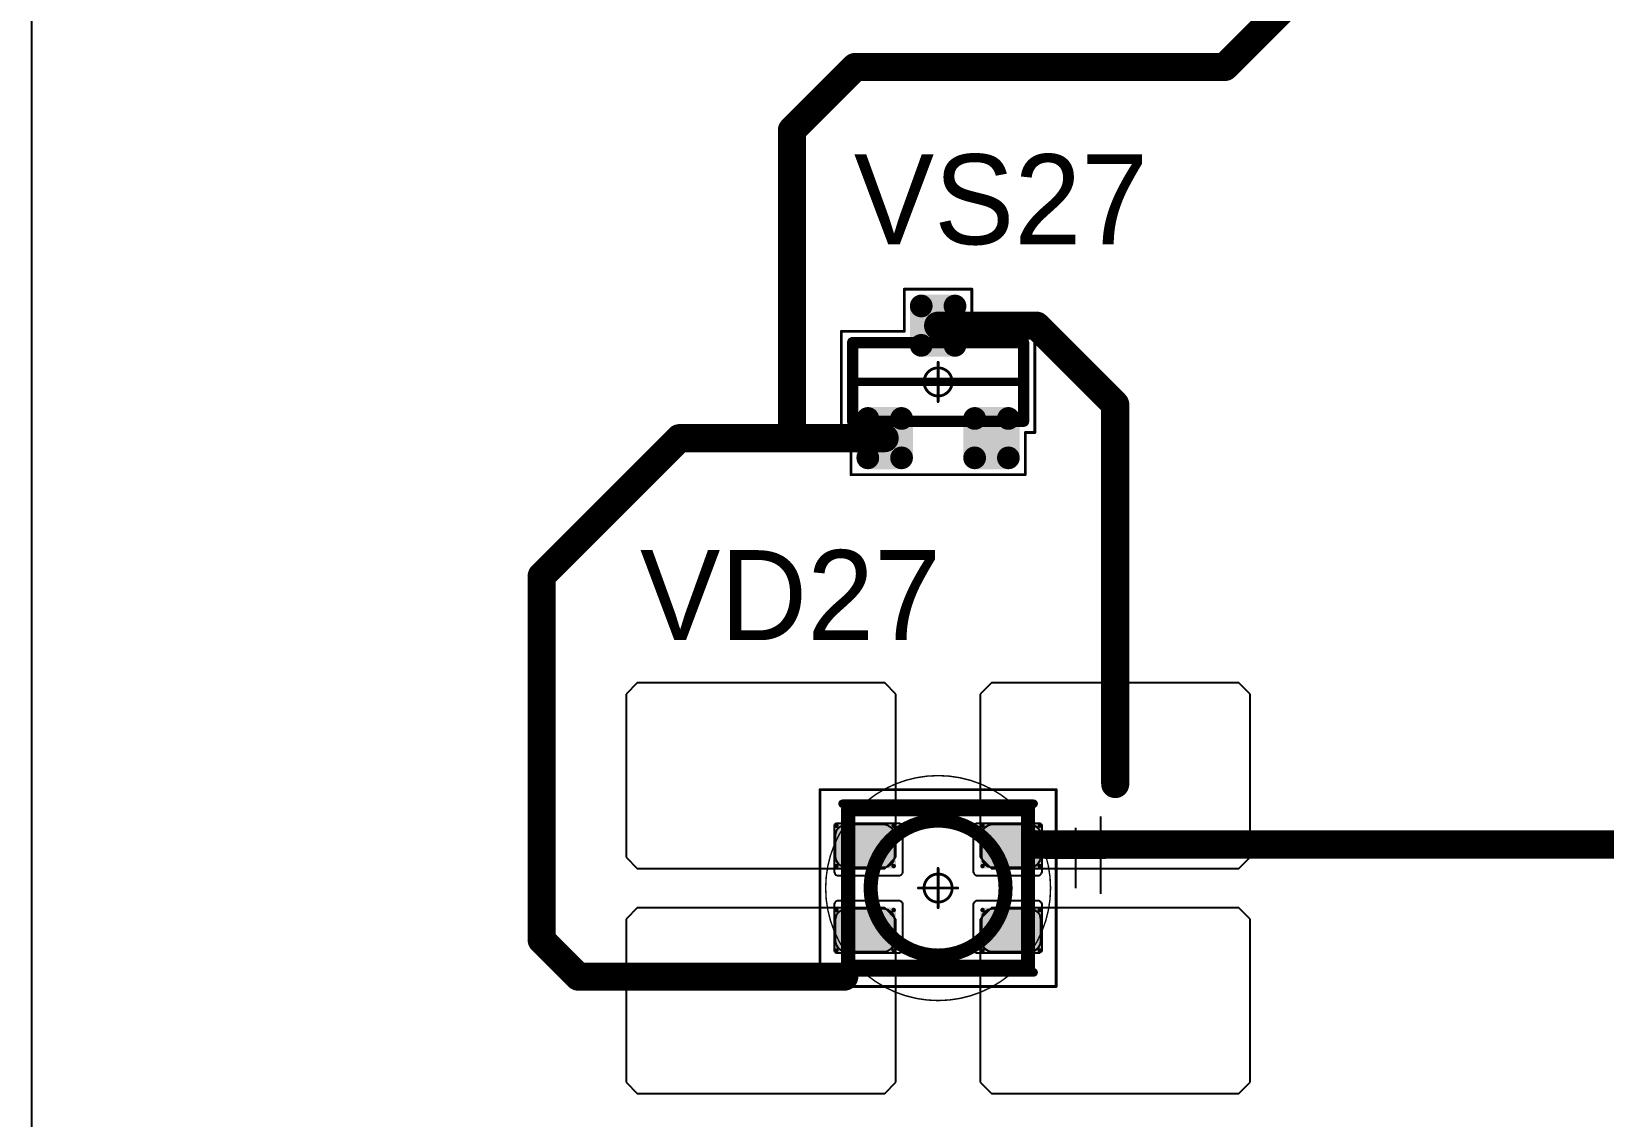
# Model space of a CAD drawing. Header units: millimetres. Extents: x 0 to 400, y 0 to 514.
# Drawn here: x 83.87 to 111.84, y 368.44 to 387.73 of the extents above; entities that cross this region are included whole.
import ezdxf

# ---------------------------------------------------------------- set-up
doc = ezdxf.new("R2010")
doc.units = ezdxf.units.MM
for name, color, linetype in [('Mechanical13', 56, 'Continuous'), ('Mechanical15', 56, 'Continuous'), ('Mechanical2', 216, 'Continuous'), ('TopLayer', 1, 'Continuous'), ('TopOverlay', 2, 'Continuous'), ('TopPaste', 8, 'Continuous'), ('TopSolder', 216, 'Continuous')]:
    doc.layers.add(name, color=color, linetype=linetype)

# ---------------------------------------------------------------- blocks, each defined once
blk = doc.blocks.new('SOT23_155')
at = {"layer": 'Mechanical13', "const_width": 0.2}
for points in [[(-0.7, 1.52), (0.7, 1.52)], [(-0.7, 1.52), (-0.7, -1.52)], [(0.7, 1.52), (0.7, -1.52)], [(-0.7, -1.52), (0.7, -1.52)]]:
    blk.add_lwpolyline(points, dxfattribs=at)
at = {"layer": 'Mechanical13', "const_width": 0.1}
for points in [[(-0.75, 1.52, 1), (-0.65, 1.52, 1)], [(-0.75, 1.52, 1), (-0.65, 1.52, 1)], [(0.65, 1.52, 1), (0.75, 1.52, 1)], [(0.65, 1.52, 1), (0.75, 1.52, 1)], [(-0.75, -1.52, 1), (-0.65, -1.52, 1)], [(-0.75, -1.52, 1), (-0.65, -1.52, 1)], [(0.65, -1.52, 1), (0.75, -1.52, 1)], [(0.65, -1.52, 1), (0.75, -1.52, 1)]]:
    blk.add_lwpolyline(points, format="xyb", close=True, dxfattribs=at)
at = {"layer": 'Mechanical15', "const_width": 0.05}
for points in [[(-0.9, 1.72), (-0.9, 1.55)], [(-0.9, 1.72), (0.9, 1.72)], [(0.9, 1.72), (0.9, 0.6)], [(-1.65, 1.55), (-1.65, -1.55)], [(-1.65, 1.55), (-0.9, 1.55)], [(0.9, 0.6), (1.65, 0.6)], [(1.65, 0.6), (1.65, -0.6)], [(0, 0.35), (0, -0.35)], [(-0.35, 0), (0.35, 0)], [(0.9, -0.6), (1.65, -0.6)], [(0.9, -0.6), (0.9, -1.72)], [(-1.65, -1.55), (-0.9, -1.55)], [(-0.9, -1.55), (-0.9, -1.72)], [(-0.9, -1.72), (0.9, -1.72)]]:
    blk.add_lwpolyline(points, dxfattribs=at)
at = {"layer": 'Mechanical15'}
for points, const_width in [([(-0.913, 1.72, 1), (-0.888, 1.72, 1)], 0.025), ([(-0.913, 1.72, 1), (-0.888, 1.72, 1)], 0.025), ([(0.888, 1.72, 1), (0.913, 1.72, 1)], 0.025), ([(0.888, 1.72, 1), (0.913, 1.72, 1)], 0.025), ([(-1.662, 1.55, 1), (-1.637, 1.55, 1)], 0.025), ([(-1.662, 1.55, 1), (-1.637, 1.55, 1)], 0.025), ([(-0.913, 1.55, 1), (-0.888, 1.55, 1)], 0.025), ([(-0.913, 1.55, 1), (-0.888, 1.55, 1)], 0.025), ([(0.888, 0.6, 1), (0.913, 0.6, 1)], 0.025), ([(0.888, 0.6, 1), (0.913, 0.6, 1)], 0.025), ([(1.637, 0.6, 1), (1.662, 0.6, 1)], 0.025), ([(1.637, 0.6, 1), (1.662, 0.6, 1)], 0.025), ([(-0.012, 0.35, 1), (0.012, 0.35, 1)], 0.025), ([(-0.362, 0, 1), (-0.337, 0, 1)], 0.025), ([(0.25, 0, 1), (-0.25, 0, 1)], 0.05), ([(-0.262, 0, 1), (-0.238, 0, 1)], 0.025), ([(0.238, 0, 1), (0.262, 0, 1)], 0.025), ([(0.337, 0, 1), (0.362, 0, 1)], 0.025), ([(-0.012, -0.35, 1), (0.012, -0.35, 1)], 0.025), ([(0.888, -0.6, 1), (0.913, -0.6, 1)], 0.025), ([(0.888, -0.6, 1), (0.913, -0.6, 1)], 0.025), ([(1.637, -0.6, 1), (1.662, -0.6, 1)], 0.025), ([(1.637, -0.6, 1), (1.662, -0.6, 1)], 0.025), ([(-1.662, -1.55, 1), (-1.637, -1.55, 1)], 0.025), ([(-1.662, -1.55, 1), (-1.637, -1.55, 1)], 0.025), ([(-0.913, -1.55, 1), (-0.888, -1.55, 1)], 0.025), ([(-0.913, -1.55, 1), (-0.888, -1.55, 1)], 0.025), ([(-0.913, -1.72, 1), (-0.888, -1.72, 1)], 0.025), ([(-0.913, -1.72, 1), (-0.888, -1.72, 1)], 0.025), ([(0.888, -1.72, 1), (0.913, -1.72, 1)], 0.025), ([(0.888, -1.72, 1), (0.913, -1.72, 1)], 0.025)]:
    blk.add_lwpolyline(points, format="xyb", close=True, dxfattribs=dict(at, const_width=const_width))
at = {"layer": 'TopLayer', "const_width": 0.1}
for points in [[(-1.4, 1.25, 1), (-1.3, 1.25, 1)], [(-0.7, 1.25, 1), (-0.6, 1.25, 1)], [(-1.4, 0.65, 1), (-1.3, 0.65, 1)], [(-0.7, 0.65, 1), (-0.6, 0.65, 1)], [(0.6, 0.3, 1), (0.7, 0.3, 1)], [(1.3, 0.3, 1), (1.4, 0.3, 1)], [(0.6, -0.3, 1), (0.7, -0.3, 1)], [(1.3, -0.3, 1), (1.4, -0.3, 1)], [(-1.4, -0.65, 1), (-1.3, -0.65, 1)], [(-0.7, -0.65, 1), (-0.6, -0.65, 1)], [(-1.4, -1.25, 1), (-1.3, -1.25, 1)], [(-0.7, -1.25, 1), (-0.6, -1.25, 1)]]:
    blk.add_lwpolyline(points, format="xyb", close=True, dxfattribs=at)
at = {"layer": 'TopLayer'}
for points in [[(-1.45, 1.25), (-1.45, 0.65), (-0.55, 1.25), (-0.55, 0.65)], [(-1.35, 1.35), (-1.35, 0.55), (-0.65, 1.35), (-0.65, 0.55)], [(0.55, 0.3), (0.55, -0.3), (1.45, 0.3), (1.45, -0.3)], [(0.65, 0.4), (0.65, -0.4), (1.35, 0.4), (1.35, -0.4)], [(-1.35, -0.55), (-1.35, -1.35), (-0.65, -0.55), (-0.65, -1.35)], [(-1.45, -0.65), (-1.45, -1.25), (-0.55, -0.65), (-0.55, -1.25)]]:
    blk.add_solid(points, dxfattribs=at)
at = {"layer": 'TopOverlay', "const_width": 0.15}
blk.add_lwpolyline([(0, 1.5), (0, -1.5)], dxfattribs=at)
at = {"layer": 'TopOverlay', "const_width": 0.075}
for points in [[(-0.038, 1.5, 1), (0.038, 1.5, 1)], [(-0.038, -1.5, 1), (0.038, -1.5, 1)]]:
    blk.add_lwpolyline(points, format="xyb", close=True, dxfattribs=at)
at = {"layer": 'TopPaste', "const_width": 0.075}
for points in [[(-1.387, 1.25, 1), (-1.313, 1.25, 1)], [(-0.687, 1.25, 1), (-0.613, 1.25, 1)], [(-1.387, 0.65, 1), (-1.313, 0.65, 1)], [(-0.687, 0.65, 1), (-0.613, 0.65, 1)], [(0.613, 0.3, 1), (0.687, 0.3, 1)], [(1.313, 0.3, 1), (1.387, 0.3, 1)], [(0.613, -0.3, 1), (0.687, -0.3, 1)], [(1.313, -0.3, 1), (1.387, -0.3, 1)], [(-1.387, -0.65, 1), (-1.313, -0.65, 1)], [(-0.687, -0.65, 1), (-0.613, -0.65, 1)], [(-1.387, -1.25, 1), (-1.313, -1.25, 1)], [(-0.687, -1.25, 1), (-0.613, -1.25, 1)]]:
    blk.add_lwpolyline(points, format="xyb", close=True, dxfattribs=at)
at = {"layer": 'TopPaste'}
for points in [[(-1.425, 1.25), (-1.425, 0.65), (-0.575, 1.25), (-0.575, 0.65)], [(-1.35, 1.325), (-1.35, 0.575), (-0.65, 1.325), (-0.65, 0.575)], [(0.575, 0.3), (0.575, -0.3), (1.425, 0.3), (1.425, -0.3)], [(0.65, 0.375), (0.65, -0.375), (1.35, 0.375), (1.35, -0.375)], [(-1.425, -0.65), (-1.425, -1.25), (-0.575, -0.65), (-0.575, -1.25)], [(-1.35, -0.575), (-1.35, -1.325), (-0.65, -0.575), (-0.65, -1.325)]]:
    blk.add_solid(points, dxfattribs=at)
at = {"layer": 'TopSolder', "const_width": 0.202}
for points in [[(-1.451, 1.25, 1), (-1.249, 1.25, 1)], [(-0.751, 1.25, 1), (-0.549, 1.25, 1)], [(-1.451, 0.65, 1), (-1.249, 0.65, 1)], [(-0.751, 0.65, 1), (-0.549, 0.65, 1)], [(0.549, 0.3, 1), (0.751, 0.3, 1)], [(1.249, 0.3, 1), (1.451, 0.3, 1)], [(0.549, -0.3, 1), (0.751, -0.3, 1)], [(1.249, -0.3, 1), (1.451, -0.3, 1)], [(-1.451, -0.65, 1), (-1.249, -0.65, 1)], [(-0.751, -0.65, 1), (-0.549, -0.65, 1)], [(-1.451, -1.25, 1), (-1.249, -1.25, 1)], [(-0.751, -1.25, 1), (-0.549, -1.25, 1)]]:
    blk.add_lwpolyline(points, format="xyb", close=True, dxfattribs=at)
at = {"layer": 'TopSolder'}
for points in [[(-1.35, 1.452), (-1.35, 0.448), (-0.65, 1.452), (-0.65, 0.448)], [(-1.552, 1.25), (-1.552, 0.65), (-0.448, 1.25), (-0.448, 0.65)], [(0.448, 0.3), (0.448, -0.3), (1.552, 0.3), (1.552, -0.3)], [(0.65, 0.502), (0.65, -0.502), (1.35, 0.502), (1.35, -0.502)], [(-1.35, -0.448), (-1.35, -1.452), (-0.65, -0.448), (-0.65, -1.452)], [(-1.552, -0.65), (-1.552, -1.25), (-0.448, -0.65), (-0.448, -1.25)]]:
    blk.add_solid(points, dxfattribs=at)
blk = doc.blocks.new('E65F_328')
at = {"layer": 'Mechanical13'}
for p, q in [((2.441, 1.071), (2.441, 0)), ((1.905, 0.536), (2.976, 0.536))]:
    blk.add_line(p, q, dxfattribs=at)
at = {"layer": 'Mechanical13', "const_width": 0.25}
for points in [[(-1.6, -1.4), (-1.6, 1.4)], [(-1.6, 1.4), (1.6, 1.4)], [(1.6, -1.4), (1.6, 1.4)], [(-1.6, -1.4), (1.6, -1.4)]]:
    blk.add_lwpolyline(points, dxfattribs=at)
at = {"layer": 'Mechanical13'}
for points, const_width in [([(-1.663, 1.4, 1), (-1.538, 1.4, 1)], 0.125), ([(-1.663, 1.4, 1), (-1.538, 1.4, 1)], 0.125), ([(1.537, 1.4, 1), (1.662, 1.4, 1)], 0.125), ([(1.537, 1.4, 1), (1.662, 1.4, 1)], 0.125), ([(1.2, 0, 1), (-1.2, 0, 1)], 0.25), ([(-1.263, 0, 1), (-1.138, 0, 1)], 0.125), ([(1.137, 0, 1), (1.262, 0, 1)], 0.125), ([(-1.663, -1.4, 1), (-1.538, -1.4, 1)], 0.125), ([(-1.663, -1.4, 1), (-1.538, -1.4, 1)], 0.125), ([(1.537, -1.4, 1), (1.662, -1.4, 1)], 0.125), ([(1.537, -1.4, 1), (1.662, -1.4, 1)], 0.125)]:
    blk.add_lwpolyline(points, format="xyb", close=True, dxfattribs=dict(at, const_width=const_width))
at = {"layer": 'Mechanical15', "const_width": 0.05}
for points in [[(-2.1, 1.75), (2.1, 1.75)], [(-2.1, -1.75), (-2.1, 1.75)], [(2.1, -1.75), (2.1, 1.75)], [(0, -0.35), (0, 0.35)], [(0, -0.35), (0, 0.35)], [(-0.35, 0), (0.35, 0)], [(-0.35, 0), (0.35, 0)], [(-2.1, -1.75), (2.1, -1.75)]]:
    blk.add_lwpolyline(points, dxfattribs=at)
at = {"layer": 'Mechanical15'}
for points, const_width in [([(-2.113, 1.75, 1), (-2.088, 1.75, 1)], 0.025), ([(-2.113, 1.75, 1), (-2.088, 1.75, 1)], 0.025), ([(2.087, 1.75, 1), (2.112, 1.75, 1)], 0.025), ([(2.087, 1.75, 1), (2.112, 1.75, 1)], 0.025), ([(-0.013, 0.35, 1), (0.012, 0.35, 1)], 0.025), ([(-0.013, 0.35, 1), (0.012, 0.35, 1)], 0.025), ([(-0.363, 0, 1), (-0.338, 0, 1)], 0.025), ([(-0.363, 0, 1), (-0.338, 0, 1)], 0.025), ([(0.25, 0, 1), (-0.25, 0, 1)], 0.05), ([(0.25, 0, 1), (-0.25, 0, 1)], 0.05), ([(-0.263, 0, 1), (-0.238, 0, 1)], 0.025), ([(-0.263, 0, 1), (-0.238, 0, 1)], 0.025), ([(0.237, 0, 1), (0.262, 0, 1)], 0.025), ([(0.237, 0, 1), (0.262, 0, 1)], 0.025), ([(0.337, 0, 1), (0.362, 0, 1)], 0.025), ([(0.337, 0, 1), (0.362, 0, 1)], 0.025), ([(-0.013, -0.35, 1), (0.012, -0.35, 1)], 0.025), ([(-0.013, -0.35, 1), (0.012, -0.35, 1)], 0.025), ([(-2.113, -1.75, 1), (-2.088, -1.75, 1)], 0.025), ([(-2.113, -1.75, 1), (-2.088, -1.75, 1)], 0.025), ([(2.087, -1.75, 1), (2.112, -1.75, 1)], 0.025), ([(2.087, -1.75, 1), (2.112, -1.75, 1)], 0.025)]:
    blk.add_lwpolyline(points, format="xyb", close=True, dxfattribs=dict(at, const_width=const_width))
at = {"layer": 'TopLayer'}
for p, q in [((-5.35, 3.65), (-5.55, 3.45)), ((-0.95, 3.65), (-5.35, 3.65)), ((-5.35, 3.65), (-5.35, 3.65)), ((-0.75, 3.45), (-0.95, 3.65)), ((0.95, 3.65), (0.75, 3.45)), ((5.35, 3.65), (0.95, 3.65)), ((0.95, 3.65), (0.95, 3.65)), ((5.55, 3.45), (5.35, 3.65)), ((-5.55, 3.45), (-5.55, 3.45)), ((-5.55, 3.45), (-5.55, 0.55)), ((-0.75, 0.55), (-0.75, 3.45)), ((0.75, 3.45), (0.75, 3.45)), ((0.75, 3.45), (0.75, 0.55)), ((5.55, 0.55), (5.55, 3.45)), ((-5.55, 0.55), (-5.35, 0.35)), ((-5.35, 0.35), (-0.95, 0.35)), ((-0.95, 0.35), (-0.75, 0.55)), ((0.75, 0.55), (0.95, 0.35)), ((0.95, 0.35), (5.35, 0.35)), ((5.35, 0.35), (5.55, 0.55)), ((-5.35, -0.35), (-5.55, -0.55)), ((-5.55, -0.55), (-5.55, -0.55)), ((-5.55, -0.55), (-5.55, -3.45)), ((-0.95, -0.35), (-5.35, -0.35)), ((-5.35, -0.35), (-5.35, -0.35)), ((-0.75, -0.55), (-0.95, -0.35)), ((-0.75, -3.45), (-0.75, -0.55)), ((0.95, -0.35), (0.75, -0.55)), ((0.75, -0.55), (0.75, -0.55)), ((0.75, -0.55), (0.75, -3.45)), ((5.35, -0.35), (0.95, -0.35)), ((0.95, -0.35), (0.95, -0.35)), ((5.55, -0.55), (5.35, -0.35)), ((5.55, -3.45), (5.55, -0.55)), ((-5.55, -3.45), (-5.35, -3.65)), ((-0.95, -3.65), (-0.75, -3.45)), ((0.75, -3.45), (0.95, -3.65)), ((5.35, -3.65), (5.55, -3.45)), ((-5.35, -3.65), (-0.95, -3.65)), ((0.95, -3.65), (5.35, -3.65))]:
    blk.add_line(p, q, dxfattribs=at)
at = {"layer": 'TopLayer', "const_width": 0.04}
for points in [[(-1.83, 1.11, 1), (-1.79, 1.11, 1)], [(-0.81, 1.11, 1), (-0.77, 1.11, 1)], [(0.77, 1.11, 1), (0.81, 1.11, 1)], [(1.79, 1.11, 1), (1.83, 1.11, 1)], [(-1.83, 0.39, 1), (-1.79, 0.39, 1)], [(-0.81, 0.39, 1), (-0.77, 0.39, 1)], [(0.77, 0.39, 1), (0.81, 0.39, 1)], [(1.79, 0.39, 1), (1.83, 0.39, 1)], [(-1.83, -0.39, 1), (-1.79, -0.39, 1)], [(-0.81, -0.39, 1), (-0.77, -0.39, 1)], [(0.77, -0.39, 1), (0.81, -0.39, 1)], [(1.79, -0.39, 1), (1.83, -0.39, 1)], [(-1.83, -1.11, 1), (-1.79, -1.11, 1)], [(-0.81, -1.11, 1), (-0.77, -1.11, 1)], [(0.77, -1.11, 1), (0.81, -1.11, 1)], [(1.79, -1.11, 1), (1.83, -1.11, 1)]]:
    blk.add_lwpolyline(points, format="xyb", close=True, dxfattribs=at)
at = {"layer": 'TopLayer'}
for points in [[(-1.81, 1.15), (-1.81, 0.35), (-0.79, 1.15), (-0.79, 0.35)], [(0.79, 1.15), (0.79, 0.35), (1.81, 1.15), (1.81, 0.35)], [(-1.85, 1.11), (-1.85, 0.39), (-0.75, 1.11), (-0.75, 0.39)], [(0.75, 1.11), (0.75, 0.39), (1.85, 1.11), (1.85, 0.39)], [(-1.85, -0.39), (-1.85, -1.11), (-0.75, -0.39), (-0.75, -1.11)], [(-1.81, -0.35), (-1.81, -1.15), (-0.79, -0.35), (-0.79, -1.15)], [(0.75, -0.39), (0.75, -1.11), (1.85, -0.39), (1.85, -1.11)], [(0.79, -0.35), (0.79, -1.15), (1.81, -0.35), (1.81, -1.15)]]:
    blk.add_solid(points, dxfattribs=at)
at = {"layer": 'TopOverlay'}
for p, q in [((2.886, 1.271), (2.886, -0.1)), ((2.2, 0.586), (3.571, 0.586))]:
    blk.add_line(p, q, dxfattribs=at)
at = {"layer": 'TopOverlay', "const_width": 0.15}
for points in [[(-1.7, 1.5), (1.7, 1.5)], [(-1.7, -1.5), (1.7, -1.5)]]:
    blk.add_lwpolyline(points, dxfattribs=at)
at = {"layer": 'TopOverlay', "const_width": 0.075}
for points in [[(-1.738, 1.5, 1), (-1.663, 1.5, 1)], [(1.662, 1.5, 1), (1.737, 1.5, 1)], [(-1.738, -1.5, 1), (-1.663, -1.5, 1)], [(1.662, -1.5, 1), (1.737, -1.5, 1)]]:
    blk.add_lwpolyline(points, format="xyb", close=True, dxfattribs=at)
at = {"layer": 'TopPaste'}
for p, q in [((-1.638, 1.129), (-1.711, 1.114)), ((-0.963, 1.129), (-1.638, 1.129)), ((-0.889, 1.114), (-0.963, 1.129)), ((0.962, 1.129), (0.889, 1.114)), ((1.637, 1.129), (0.962, 1.129)), ((1.711, 1.114), (1.637, 1.129)), ((-1.814, 1.011), (-1.829, 0.938)), ((-1.829, 0.938), (-1.829, 0.563)), ((-1.773, 1.073), (-1.814, 1.011)), ((-1.711, 1.114), (-1.773, 1.073)), ((-0.827, 1.073), (-0.889, 1.114)), ((-0.786, 1.011), (-0.827, 1.073)), ((-0.771, 0.938), (-0.786, 1.011)), ((-0.771, 0.563), (-0.771, 0.938)), ((0.786, 1.011), (0.771, 0.938)), ((0.771, 0.938), (0.771, 0.563)), ((0.827, 1.073), (0.786, 1.011)), ((0.889, 1.114), (0.827, 1.073)), ((1.773, 1.073), (1.711, 1.114)), ((1.814, 1.011), (1.773, 1.073)), ((1.829, 0.938), (1.814, 1.011)), ((1.829, 0.563), (1.829, 0.938)), ((-1.829, 0.563), (-1.814, 0.489)), ((-0.786, 0.489), (-0.771, 0.563)), ((0.771, 0.563), (0.786, 0.489)), ((1.814, 0.489), (1.829, 0.563)), ((-1.814, 0.489), (-1.773, 0.427)), ((-1.773, 0.427), (-1.711, 0.386)), ((-1.711, 0.386), (-1.638, 0.371)), ((-1.638, 0.371), (-0.963, 0.371)), ((-0.963, 0.371), (-0.889, 0.386)), ((-0.889, 0.386), (-0.827, 0.427)), ((-0.827, 0.427), (-0.786, 0.489)), ((0.786, 0.489), (0.827, 0.427)), ((0.827, 0.427), (0.889, 0.386)), ((0.889, 0.386), (0.962, 0.371)), ((0.962, 0.371), (1.637, 0.371)), ((1.637, 0.371), (1.711, 0.386)), ((1.711, 0.386), (1.773, 0.427)), ((1.773, 0.427), (1.814, 0.489)), ((-1.814, -0.489), (-1.829, -0.563)), ((-1.773, -0.427), (-1.814, -0.489)), ((-1.711, -0.386), (-1.773, -0.427)), ((-1.638, -0.371), (-1.711, -0.386)), ((-0.963, -0.371), (-1.638, -0.371)), ((-0.889, -0.386), (-0.963, -0.371)), ((-0.827, -0.427), (-0.889, -0.386)), ((-0.786, -0.489), (-0.827, -0.427)), ((-0.771, -0.563), (-0.786, -0.489)), ((0.786, -0.489), (0.771, -0.563)), ((0.827, -0.427), (0.786, -0.489)), ((0.889, -0.386), (0.827, -0.427)), ((0.962, -0.371), (0.889, -0.386)), ((1.637, -0.371), (0.962, -0.371)), ((1.711, -0.386), (1.637, -0.371)), ((1.773, -0.427), (1.711, -0.386)), ((1.814, -0.489), (1.773, -0.427)), ((1.829, -0.563), (1.814, -0.489)), ((-1.829, -0.563), (-1.829, -0.938)), ((-0.771, -0.938), (-0.771, -0.563)), ((0.771, -0.563), (0.771, -0.938)), ((1.829, -0.938), (1.829, -0.563)), ((-1.829, -0.938), (-1.814, -1.011)), ((-1.814, -1.011), (-1.773, -1.073)), ((-1.773, -1.073), (-1.711, -1.114)), ((-1.711, -1.114), (-1.638, -1.129)), ((-0.963, -1.129), (-0.889, -1.114)), ((-0.889, -1.114), (-0.827, -1.073)), ((-0.827, -1.073), (-0.786, -1.011)), ((-0.786, -1.011), (-0.771, -0.938)), ((0.771, -0.938), (0.786, -1.011)), ((0.786, -1.011), (0.827, -1.073)), ((0.827, -1.073), (0.889, -1.114)), ((0.889, -1.114), (0.962, -1.129)), ((1.637, -1.129), (1.711, -1.114)), ((1.711, -1.114), (1.773, -1.073)), ((1.773, -1.073), (1.814, -1.011)), ((1.814, -1.011), (1.829, -0.938)), ((-1.638, -1.129), (-0.963, -1.129)), ((0.962, -1.129), (1.637, -1.129))]:
    blk.add_line(p, q, dxfattribs=at)
at = {"layer": 'TopSolder'}
for p, q in [((-1.842, 1.129), (-1.85, 1.111)), ((-1.828, 1.143), (-1.842, 1.129)), ((-1.81, 1.151), (-1.828, 1.143)), ((-1.8, 1.151), (-1.81, 1.151)), ((-0.7, 1.151), (-1.8, 1.151)), ((-0.685, 1.151), (-0.7, 1.151)), ((-0.7, 1.151), (-0.7, 1.151)), ((-0.658, 1.139), (-0.685, 1.151)), ((-0.636, 1.118), (-0.658, 1.139)), ((0.657, 1.139), (0.636, 1.118)), ((0.685, 1.151), (0.657, 1.139)), ((0.7, 1.151), (0.685, 1.151)), ((1.8, 1.151), (0.7, 1.151)), ((1.81, 1.151), (1.8, 1.151)), ((1.8, 1.151), (1.8, 1.151)), ((1.828, 1.143), (1.81, 1.151)), ((1.842, 1.129), (1.828, 1.143)), ((1.85, 1.111), (1.842, 1.129)), ((-1.85, 1.111), (-1.85, 1.101)), ((-1.85, 1.101), (-1.85, 1.101)), ((-1.85, 1.101), (-1.85, 0.301)), ((-0.625, 1.09), (-0.636, 1.118)), ((-0.625, 1.076), (-0.625, 1.09)), ((-0.625, 0.301), (-0.625, 1.076)), ((0.636, 1.118), (0.625, 1.09)), ((0.625, 1.09), (0.625, 1.076)), ((0.625, 1.076), (0.625, 1.076)), ((0.625, 1.076), (0.625, 0.301)), ((1.85, 1.101), (1.85, 1.111)), ((1.85, 0.301), (1.85, 1.101)), ((-1.85, 0.301), (-1.85, 0.286)), ((-1.85, 0.286), (-1.839, 0.258)), ((-0.636, 0.258), (-0.625, 0.286)), ((-0.625, 0.286), (-0.625, 0.301)), ((-0.625, 0.301), (-0.625, 0.301)), ((0.625, 0.301), (0.625, 0.286)), ((0.625, 0.286), (0.636, 0.258)), ((1.839, 0.258), (1.85, 0.286)), ((1.85, 0.286), (1.85, 0.301)), ((1.85, 0.301), (1.85, 0.301)), ((-1.839, 0.258), (-1.818, 0.237)), ((-1.818, 0.237), (-1.79, 0.226)), ((-1.79, 0.226), (-1.775, 0.226)), ((-1.775, 0.226), (-1.775, 0.226)), ((-1.775, 0.226), (-0.7, 0.226)), ((-0.7, 0.226), (-0.685, 0.226)), ((-0.685, 0.226), (-0.658, 0.237)), ((-0.658, 0.237), (-0.636, 0.258)), ((0.636, 0.258), (0.657, 0.237)), ((0.657, 0.237), (0.685, 0.226)), ((0.685, 0.226), (0.7, 0.226)), ((0.7, 0.226), (0.7, 0.226)), ((0.7, 0.226), (1.775, 0.226)), ((1.775, 0.226), (1.79, 0.226)), ((1.79, 0.226), (1.817, 0.237)), ((1.817, 0.237), (1.839, 0.258)), ((-1.839, -0.257), (-1.85, -0.285)), ((-1.818, -0.236), (-1.839, -0.257)), ((-1.79, -0.224), (-1.818, -0.236)), ((-1.775, -0.224), (-1.79, -0.224)), ((-0.7, -0.224), (-1.775, -0.224)), ((-0.685, -0.224), (-0.7, -0.224)), ((-0.7, -0.224), (-0.7, -0.224)), ((-0.658, -0.236), (-0.685, -0.224)), ((-0.636, -0.257), (-0.658, -0.236)), ((-0.625, -0.285), (-0.636, -0.257)), ((0.636, -0.257), (0.625, -0.285)), ((0.657, -0.236), (0.636, -0.257)), ((0.685, -0.224), (0.657, -0.236)), ((0.7, -0.224), (0.685, -0.224)), ((1.775, -0.224), (0.7, -0.224)), ((1.79, -0.224), (1.775, -0.224)), ((1.775, -0.224), (1.775, -0.224)), ((1.817, -0.236), (1.79, -0.224)), ((1.839, -0.257), (1.817, -0.236)), ((1.85, -0.285), (1.839, -0.257)), ((-1.85, -0.285), (-1.85, -0.299)), ((-1.85, -0.299), (-1.85, -0.299)), ((-1.85, -0.299), (-1.85, -1.099)), ((-0.625, -0.299), (-0.625, -0.285)), ((-0.625, -1.074), (-0.625, -0.299)), ((0.625, -0.285), (0.625, -0.299)), ((0.625, -0.299), (0.625, -0.299)), ((0.625, -0.299), (0.625, -1.074)), ((1.85, -0.299), (1.85, -0.285)), ((1.85, -1.099), (1.85, -0.299)), ((-1.85, -1.099), (-1.85, -1.109)), ((-1.85, -1.109), (-1.842, -1.128)), ((-0.658, -1.138), (-0.636, -1.117)), ((-0.636, -1.117), (-0.625, -1.089)), ((-0.625, -1.089), (-0.625, -1.074)), ((-0.625, -1.074), (-0.625, -1.074)), ((0.625, -1.074), (0.625, -1.089)), ((0.625, -1.089), (0.636, -1.117)), ((0.636, -1.117), (0.657, -1.138)), ((1.842, -1.128), (1.85, -1.109)), ((1.85, -1.109), (1.85, -1.099)), ((1.85, -1.099), (1.85, -1.099)), ((-1.842, -1.128), (-1.828, -1.142)), ((-1.828, -1.142), (-1.81, -1.149)), ((-1.81, -1.149), (-1.8, -1.149)), ((-1.8, -1.149), (-0.7, -1.149)), ((-1.8, -1.149), (-1.8, -1.149)), ((-0.7, -1.149), (-0.685, -1.149)), ((-0.685, -1.149), (-0.658, -1.138)), ((0.657, -1.138), (0.685, -1.149)), ((0.685, -1.149), (0.7, -1.149)), ((0.7, -1.149), (1.8, -1.149)), ((0.7, -1.149), (0.7, -1.149)), ((1.8, -1.149), (1.81, -1.149)), ((1.81, -1.149), (1.828, -1.142)), ((1.828, -1.142), (1.842, -1.128))]:
    blk.add_line(p, q, dxfattribs=at)

msp = doc.modelspace()

# ---------------------------------------------------------------- linework, layer by layer
at = {"layer": 'Mechanical2'}
for points, const_width in [([(102, 372.5, 1), (98, 372.5, 1)], 0.0254), ([(100, 374.5, 1), (100, 374.5, 1)], 0.0005), ([(97.994, 372.5, 1), (98.006, 372.5, 1)], 0.0127), ([(98, 372.5, 1), (98, 372.5, 1)], 0.0005), ([(101.994, 372.5, 1), (102.006, 372.5, 1)], 0.0127), ([(102, 372.5, 1), (102, 372.5, 1)], 0.0005), ([(100, 370.5, 1), (100, 370.5, 1)], 0.0005)]:
    msp.add_lwpolyline(points, format="xyb", close=True, dxfattribs=dict(at, const_width=const_width))
at = {"layer": 'Mechanical2', "const_width": 0.001}
for points in [[(100, 370.5), (100, 374.5)], [(98, 372.5), (102, 372.5)]]:
    msp.add_lwpolyline(points, dxfattribs=at)
at = {"layer": 'TopLayer'}
msp.add_line((83.875, 451.95), (83.875, 235.376), dxfattribs=at)
at = {"layer": 'TopLayer', "const_width": 0.5}
for points in [[(105.1, 387.1), (106.625, 388.625)], [(97.4, 385.975), (98.525, 387.1)], [(98.525, 387.1), (105.1, 387.1)], [(97.4, 380.5), (97.4, 385.975)], [(100, 382.5), (101.75, 382.5)], [(101.75, 382.5), (103.15, 381.1)], [(103.15, 374.35), (103.15, 381.1)], [(92.95, 378.05), (95.4, 380.5)], [(95.4, 380.5), (99.05, 380.5)], [(92.95, 371.575), (92.95, 378.05)], [(101.743, 373.275), (112.8, 373.275)], [(92.95, 371.575), (93.6, 370.925)], [(93.6, 370.925), (98.332, 370.925)]]:
    msp.add_lwpolyline(points, dxfattribs=at)
at = {"layer": 'TopLayer', "const_width": 0.25}
for points in [[(98.4, 387.1, 1), (98.65, 387.1, 1)], [(98.4, 387.1, 1), (98.65, 387.1, 1)], [(104.975, 387.1, 1), (105.225, 387.1, 1)], [(104.975, 387.1, 1), (105.225, 387.1, 1)], [(97.275, 385.975, 1), (97.525, 385.975, 1)], [(97.275, 385.975, 1), (97.525, 385.975, 1)], [(99.875, 382.5, 1), (100.125, 382.5, 1)], [(101.625, 382.5, 1), (101.875, 382.5, 1)], [(101.625, 382.5, 1), (101.875, 382.5, 1)], [(103.025, 381.1, 1), (103.275, 381.1, 1)], [(103.025, 381.1, 1), (103.275, 381.1, 1)], [(95.275, 380.5, 1), (95.525, 380.5, 1)], [(95.275, 380.5, 1), (95.525, 380.5, 1)], [(97.275, 380.5, 1), (97.525, 380.5, 1)], [(98.925, 380.5, 1), (99.175, 380.5, 1)], [(92.825, 378.05, 1), (93.075, 378.05, 1)], [(92.825, 378.05, 1), (93.075, 378.05, 1)], [(103.025, 374.35, 1), (103.275, 374.35, 1)], [(101.618, 373.275, 1), (101.868, 373.275, 1)], [(92.825, 371.575, 1), (93.075, 371.575, 1)], [(92.825, 371.575, 1), (93.075, 371.575, 1)], [(93.475, 370.925, 1), (93.725, 370.925, 1)], [(93.475, 370.925, 1), (93.725, 370.925, 1)], [(98.207, 370.925, 1), (98.457, 370.925, 1)]]:
    msp.add_lwpolyline(points, format="xyb", close=True, dxfattribs=at)

# ---------------------------------------------------------------- block references
for name, p, rotation in [('SOT23_155', (100, 381.5), 90), ('E65F_328', (100, 372.5), 360)]:
    msp.add_blockref(name, p, dxfattribs=dict(rotation=rotation))

# ---------------------------------------------------------------- texts
at = {"layer": 'TopOverlay'}
for s, p in [('VS27', (98.502, 383.947)), ('VD27', (94.699, 376.909))]:
    msp.add_text(s, height=1.6, dxfattribs=at).set_placement(p)

doc.saveas('drawing.dxf')
